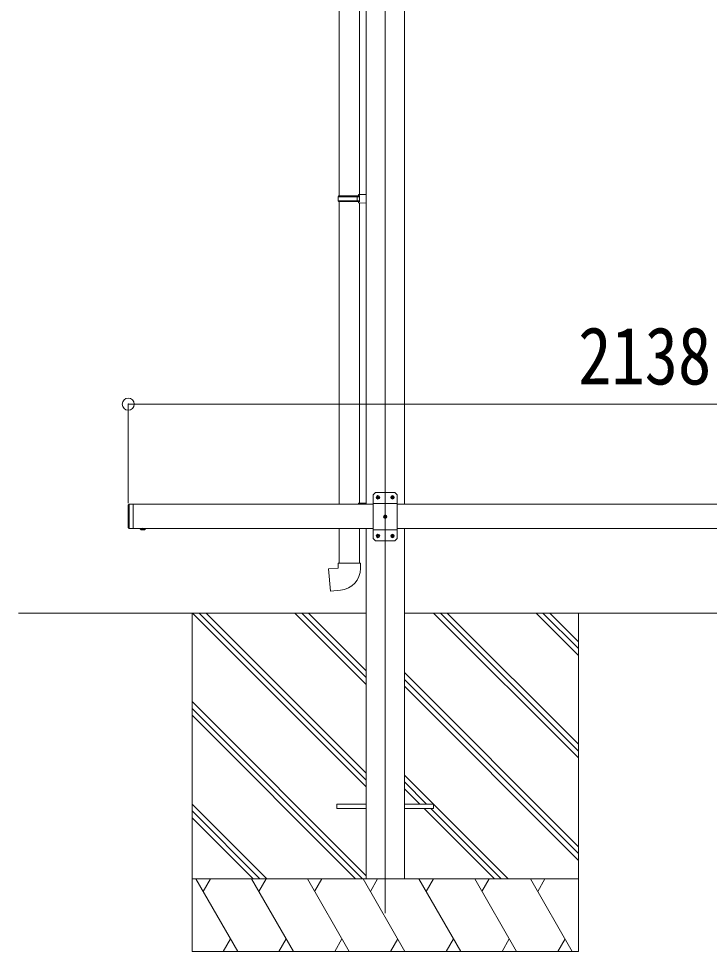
# Model space of a CAD drawing. Units: millimetres at full size; details may follow other scales. Extents: x -6988 to 7066, y -4877 to 4823.
# Drawn here: x -166 to 1264, y -2708 to -778 of the extents above; entities that cross this region are included whole.
import ezdxf
from ezdxf.enums import TextEntityAlignment as Align

# ---------------------------------------------------------------- set-up
doc = ezdxf.new("R2010")
doc.units = ezdxf.units.MM
doc.header["$LTSCALE"] = 25
doc.header["$PDMODE"] = 32
doc.header["$PDSIZE"] = 25
for name, color, linetype, lineweight in [('0-0_0', 7, 'Continuous', 9), ('0-1_本体', 4, 'Continuous', 9), ('0-2_部品', 7, 'Continuous', 9), ('0-4_TABLE1', 3, 'Continuous', 9), ('0-5_DIM1', 3, 'Continuous', 9), ('0-8_PARTS2', 2, 'Continuous', 9), ('0-A_寸法', 6, 'Continuous', 9)]:
    doc.layers.add(name, color=color, linetype=linetype, lineweight=lineweight)
doc.styles.add('ＭＳ ゴシック', font='')
doc.styles.get('ＭＳ ゴシック').set_extended_font_data('MS Gothic')

msp = doc.modelspace()

# ---------------------------------------------------------------- linework, layer by layer
at = {"layer": '0-0_0'}
for p, q in [((554.02, -2008.45), (-165.59, -2008.45)), ((193.42, -2008.44), (193.42, -2708.44)), ((554.02, -2368.31), (194.16, -2008.45)), ((554.02, -2354.17), (208.3, -2008.45)), ((554.02, -2340.02), (222.44, -2008.45)), ((554.02, -2156.18), (406.29, -2008.44)), ((554.02, -2142.04), (420.43, -2008.44)), ((554.02, -2127.89), (434.57, -2008.44)), ((1628.02, -2008.44), (633.02, -2008.45)), ((993.42, -2308.23), (693.63, -2008.44)), ((993.42, -2294.09), (707.77, -2008.44)), ((993.42, -2279.95), (721.92, -2008.44)), ((993.42, -2096.1), (905.76, -2008.44)), ((993.42, -2081.96), (919.91, -2008.44)), ((993.42, -2067.81), (934.05, -2008.44)), ((993.42, -2008.44), (993.42, -2708.44)), ((993.42, -2492.08), (633.02, -2131.68)), ((993.42, -2506.22), (633.02, -2145.82)), ((993.42, -2520.36), (633.02, -2159.97)), ((554.02, -2552.16), (193.42, -2191.56)), ((546.17, -2558.44), (193.42, -2205.7)), ((532.03, -2558.44), (193.42, -2219.84)), ((847.65, -2558.44), (633.02, -2343.81)), ((679.01, -2403.94), (633.02, -2357.96)), ((664.87, -2403.94), (633.02, -2372.1)), ((348.18, -2558.44), (193.42, -2403.69)), ((334.04, -2558.44), (193.42, -2417.83)), ((819.37, -2558.44), (673.87, -2412.94)), ((833.51, -2558.44), (688.01, -2412.94)), ((319.89, -2558.44), (193.42, -2431.97)), ((193.42, -2558.44), (993.42, -2558.44)), ((287.89, -2708.44), (201.29, -2558.44)), ((231.29, -2558.44), (216.29, -2584.43)), ((403.36, -2708.44), (316.76, -2558.44)), ((346.76, -2558.44), (331.76, -2584.43)), ((518.83, -2708.44), (432.23, -2558.44)), ((447.23, -2584.43), (462.23, -2558.44)), ((634.3, -2708.44), (547.7, -2558.44)), ((562.7, -2584.43), (577.7, -2558.44)), ((749.77, -2708.44), (663.17, -2558.44)), ((678.17, -2584.43), (693.17, -2558.44)), ((865.24, -2708.44), (778.64, -2558.44)), ((793.64, -2584.43), (808.65, -2558.44)), ((980.71, -2708.44), (894.11, -2558.44)), ((909.11, -2584.43), (924.12, -2558.44)), ((272.9, -2682.47), (257.9, -2708.44)), ((388.37, -2682.47), (373.37, -2708.44)), ((503.84, -2682.47), (488.84, -2708.44)), ((619.31, -2682.46), (604.31, -2708.44)), ((734.78, -2682.46), (719.78, -2708.44)), ((850.25, -2682.47), (835.25, -2708.44)), ((965.72, -2682.47), (950.72, -2708.44)), ((993.42, -2708.44), (193.42, -2708.44))]:
    msp.add_line(p, q, dxfattribs=at)
at = {"layer": '0-1_本体'}
for p, q in [((554.02, -95.99), (554.02, -1783.44)), ((633.02, -95.99), (633.02, -1783.44)), ((554.02, -1833.44), (554.02, -2558.44)), ((633.02, -1833.44), (633.02, -2558.44))]:
    msp.add_line(p, q, dxfattribs=at)
at = {"layer": '0-2_部品'}
for p, q in [((498.02, -407.95), (498.02, -1145.14)), ((540.02, -410.51), (540.02, -1142.58)), ((496.02, -1147.14), (497.02, -1145.14)), ((496.02, -1147.14), (540.02, -1147.14)), ((496.02, -1147.14), (496.02, -1155.14)), ((496.02, -1155.14), (540.02, -1155.14)), ((496.02, -1155.14), (497.02, -1157.14)), ((497.02, -1145.14), (540.02, -1145.14)), ((497.02, -1157.14), (540.02, -1157.14)), ((498.02, -1157.14), (498.02, -1783.3)), ((535.54, -1147.14), (535.12, -1145.14)), ((538.02, -1142.64), (554.02, -1142.17)), ((538.02, -1144.64), (538.02, -1142.64)), ((538.02, -1144.64), (540.02, -1144.64)), ((538.02, -1159.64), (538.02, -1157.64)), ((554.02, -1142.17), (554.02, -1160.11)), ((538.02, -1159.64), (554.02, -1160.11)), ((540.02, -1159.7), (539.99, -1780.74)), ((538.02, -1781.35), (554.02, -1780.88)), ((538.02, -1783.35), (538.02, -1781.35)), ((538.02, -1783.35), (540.02, -1783.35)), ((540.02, -1783.44), (540.02, -1783.35)), ((554.02, -1780.88), (554.02, -1783.44)), ((498.02, -1833.44), (498.02, -1905.3)), ((540.02, -1833.44), (540.02, -1905.3)), ((496.02, -1905.3), (542.02, -1905.3)), ((496.02, -1915.3), (496.02, -1905.3)), ((542.02, -1905.3), (542.02, -1916.22))]:
    msp.add_line(p, q, dxfattribs=at)
at = {"layer": '0-2_部品', "color": 4}
for p, q in [((493.42, -2403.95), (493.42, -2412.95)), ((554.02, -2403.95), (493.42, -2403.95)), ((693.42, -2403.95), (633.02, -2403.95)), ((693.42, -2403.95), (693.42, -2412.95)), ((554.02, -2412.95), (493.42, -2412.95)), ((693.42, -2412.95), (633.02, -2412.95))]:
    msp.add_line(p, q, dxfattribs=at)
at = {"layer": '0-2_部品'}
for points in [[(535.54, -1147.14), (535.54, -1155.14), (535.12, -1157.14)], [(538.02, -1157.64), (540.02, -1157.64), (540.02, -1144.64)], [(500.94, -1961.04), (480.11, -1962.87), (476.1, -1917.04), (496.02, -1915.3)]]:
    msp.add_lwpolyline(points, dxfattribs=at)
msp.add_arc((497.02, -1916.22), 45, 275, 0, dxfattribs=at)
at = {"layer": '0-4_TABLE1'}
for p, q in [((568.42, -1783.44), (71.42, -1783.44)), ((1642.42, -1783.44), (618.42, -1783.44)), ((568.42, -1833.44), (71.42, -1833.44)), ((1642.42, -1833.44), (618.42, -1833.44))]:
    msp.add_line(p, q, dxfattribs=at)
at = {"layer": '0-5_DIM1'}
for p, q in [((573.42, -1758.97), (568.42, -1763.97)), ((568.42, -1853.97), (568.42, -1763.97)), ((573.42, -1758.97), (613.42, -1758.97)), ((577.16, -1769.39), (576.32, -1769.39)), ((579.68, -1768.55), (580.52, -1768.55)), ((607.16, -1769.39), (606.32, -1769.39)), ((609.68, -1768.55), (610.52, -1768.55)), ((613.42, -1758.97), (618.42, -1763.97)), ((618.42, -1763.97), (618.42, -1853.97)), ((61.42, -1785.44), (63.42, -1783.44)), ((61.42, -1785.44), (61.42, -1831.44)), ((63.42, -1783.44), (63.42, -1833.44)), ((71.42, -1783.44), (63.42, -1783.44)), ((71.42, -1783.44), (71.42, -1833.44)), ((568.42, -1781.67), (618.42, -1781.67)), ((592.16, -1809.39), (591.32, -1809.39)), ((594.68, -1808.55), (595.52, -1808.55)), ((61.42, -1831.44), (63.42, -1833.44)), ((71.42, -1833.44), (63.42, -1833.44)), ((97.32, -1833.44), (85.52, -1833.44)), ((85.52, -1833.44), (85.52, -1833.95)), ((93.92, -1833.44), (88.92, -1833.44)), ((97.32, -1833.44), (97.32, -1833.95)), ((97.32, -1833.95), (85.52, -1833.95)), ((568.42, -1836.27), (618.42, -1836.27)), ((577.16, -1849.39), (576.32, -1849.39)), ((579.68, -1848.55), (580.52, -1848.55)), ((607.16, -1849.39), (606.32, -1849.39)), ((609.68, -1848.55), (610.52, -1848.55)), ((573.42, -1858.97), (568.42, -1853.97)), ((613.42, -1858.97), (573.42, -1858.97)), ((613.42, -1858.97), (618.42, -1853.97))]:
    msp.add_line(p, q, dxfattribs=at)
for points in [[(576.32, -1769.39), (576.32, -1768.55), (577.16, -1768.55)], [(578, -1767.71), (578, -1766.87), (578.84, -1766.87), (578.84, -1767.71)], [(578.84, -1770.23), (578.84, -1771.07), (578, -1771.07), (578, -1770.23)], [(580.52, -1768.55), (580.52, -1769.39), (579.68, -1769.39)], [(606.32, -1769.39), (606.32, -1768.55), (607.16, -1768.55)], [(608, -1767.71), (608, -1766.87), (608.84, -1766.87), (608.84, -1767.71)], [(608.84, -1770.23), (608.84, -1771.07), (608, -1771.07), (608, -1770.23)], [(610.52, -1768.55), (610.52, -1769.39), (609.68, -1769.39)], [(591.32, -1809.39), (591.32, -1808.55), (592.16, -1808.55)], [(593, -1807.71), (593, -1806.87), (593.84, -1806.87), (593.84, -1807.71)], [(593.84, -1810.23), (593.84, -1811.07), (593, -1811.07), (593, -1810.23)], [(595.52, -1808.55), (595.52, -1809.39), (594.68, -1809.39)], [(88.97, -1836.16), (90.27, -1833.49), (91.42, -1832.88)], [(93.87, -1836.16), (92.57, -1833.49), (91.42, -1832.88)], [(576.32, -1849.39), (576.32, -1848.55), (577.16, -1848.55)], [(578, -1847.71), (578, -1846.87), (578.84, -1846.87), (578.84, -1847.71)], [(578.84, -1850.23), (578.84, -1851.07), (578, -1851.07), (578, -1850.23)], [(580.52, -1848.55), (580.52, -1849.39), (579.68, -1849.39)], [(606.32, -1849.39), (606.32, -1848.55), (607.16, -1848.55)], [(608, -1847.71), (608, -1846.87), (608.84, -1846.87), (608.84, -1847.71)], [(608.84, -1850.23), (608.84, -1851.07), (608, -1851.07), (608, -1850.23)], [(610.52, -1848.55), (610.52, -1849.39), (609.68, -1849.39)]]:
    msp.add_lwpolyline(points, dxfattribs=at)
for centre in [(578.42, -1768.97), (608.42, -1768.97), (593.42, -1808.97), (578.42, -1848.97), (608.42, -1848.97)]:
    msp.add_circle(centre, 3.5, dxfattribs=at)
for centre, radius, start, end in [((577.16, -1767.71), 0.84, 270, 0), ((577.16, -1770.23), 0.84, 0, 90), ((579.68, -1767.71), 0.84, 180, 270), ((579.68, -1770.23), 0.84, 90, 180), ((607.16, -1767.71), 0.84, 270, 0), ((607.16, -1770.23), 0.84, 0, 90), ((609.68, -1767.71), 0.84, 180, 270), ((609.68, -1770.23), 0.84, 90, 180), ((592.16, -1807.71), 0.84, 270, 0), ((592.16, -1810.23), 0.84, 0, 90), ((594.68, -1807.71), 0.84, 180, 270), ((594.68, -1810.23), 0.84, 90, 180), ((91.42, -1828.53), 8.02, 222.61678, 317.38322), ((577.16, -1847.71), 0.84, 270, 0), ((577.16, -1850.23), 0.84, 0, 90), ((579.68, -1847.71), 0.84, 180, 270), ((579.68, -1850.23), 0.84, 90, 180), ((607.16, -1847.71), 0.84, 270, 0), ((607.16, -1850.23), 0.84, 0, 90), ((609.68, -1847.71), 0.84, 180, 270), ((609.68, -1850.23), 0.84, 90, 180)]:
    msp.add_arc(centre, radius, start, end, dxfattribs=at)
at = {"layer": '0-8_PARTS2'}
msp.add_line((593.52, 333.72), (593.52, -2629.73), dxfattribs=at)
at = {"layer": '0-A_寸法'}
for p, q in [((61.42, -1576.14), (61.42, -1780.76)), ((2199.42, -1576.14), (61.42, -1576.14))]:
    msp.add_line(p, q, dxfattribs=at)
msp.add_point((61.42, -1576.14), dxfattribs=at)

# ---------------------------------------------------------------- texts
at = {"layer": '0-A_寸法', "color": 7, "style": 'ＭＳ ゴシック', "width": 0.85}
msp.add_text('2138', height=119.1, dxfattribs=at).set_placement((992.92, -1571.14), align=Align.BOTTOM_LEFT)

doc.saveas('drawing.dxf')
